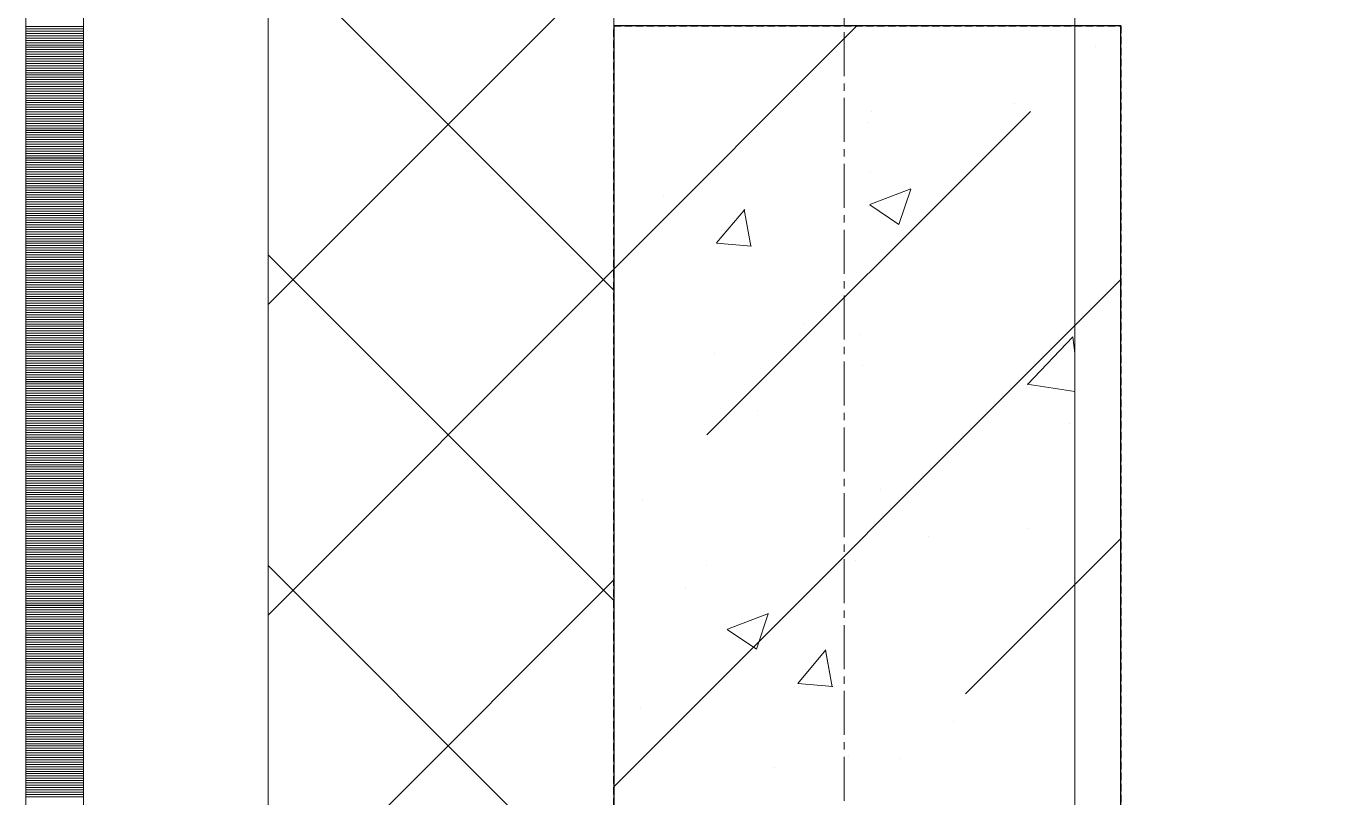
# Model space of a CAD drawing. Header units: millimetres. Extents: x 470010 to 1231400, y -134005 to 421770.
# Drawn here: x 806168 to 806731, y 154079 to 154413 of the extents above; entities that cross this region are included whole.
import ezdxf
from ezdxf.enums import TextEntityAlignment as Align

# ---------------------------------------------------------------- set-up
doc = ezdxf.new("R2010")
doc.units = ezdxf.units.MM
for name, pattern in [('CENTER2', [28.575, 19.05, -3.175, 3.175, -3.175]), ('DASHED', [19.05, 12.7, -6.35]), ('HIDDEN2', [4.7625, 3.175, -1.5875])]:
    doc.linetypes.add(name, pattern=pattern)
doc.layers.get('Defpoints').update_dxf_attribs({"color": 140})
doc.layers.add('АР_Делит', color=120, linetype='Continuous', lineweight=0, plot=False)
for name, color, linetype, lineweight in [('АР_Колонны', 70, 'Continuous', 30), ('АР_Стены ЖБ', 7, 'Continuous', 35), ('АР_Стены ПЕНОблок', 52, 'Continuous', 20), ('АР_Тонкая', 254, 'Continuous', 5), ('АР_Утеплитель', 31, 'Continuous', 0), ('АР_Штриховка', 8, 'Continuous', 0)]:
    doc.layers.add(name, color=color, linetype=linetype, lineweight=lineweight)
doc.layers.add('РД_Оси_100', color=7, linetype='Continuous', lineweight=0, true_color=0x525252)
doc.styles.add('style1', font='ARIALN.TTF')

# ---------------------------------------------------------------- blocks, each defined once
blk = doc.blocks.new('СОШ_2200_АР_ОСИ_М100_28.05.24')
at = {"layer": 'АР_Делит', "color": 251, "linetype": 'DASHED', "true_color": 0x636466}
blk.add_lwpolyline([(114955, 135155), (114955, -355), (93595.036, -355), (93595.036, 13855), (94145, 13855), (94145, 68320), (66055, 68320), (66055, 13857.73), (83455, 13857.73), (83455, -355), (45245, -355), (45245, 13145), (44695, 13145), (44695, 26755), (45245, 26755), (45245, 68320), (20455, 68320), (20455, 26755), (27955, 26755), (27955, 13145), (-355, 13145), (-355, 100855)], dxfattribs=at)
at = {"layer": 'РД_Оси_100', "color": 251, "linetype": 'CENTER2', "true_color": 0x636466}
blk.add_line((0, -6155), (0, 139938.679), dxfattribs=at)
blk = doc.blocks.new('A$C9108343f')
at = {"layer": 'АР_Колонны', "color": 18, "linetype": 'HIDDEN2', "lineweight": 25, "true_color": 0x000000}
for p, q in [((140704.09, 254779.49), (140924.09, 254779.49)), ((140704.09, 253879.49), (140704.09, 254779.49)), ((140924.09, 254779.49), (140924.09, 253879.49))]:
    blk.add_line(p, q, dxfattribs=at)
at = {"layer": 'АР_Колонны', "color": 18, "linetype": 'Continuous', "lineweight": 15, "true_color": 0x000000}
for p, q in [((140924.09, 254779.49), (140704.09, 254779.49)), ((140704.09, 254779.49), (140704.09, 253879.49)), ((140924.09, 254779.49), (140704.09, 254779.49)), ((140704.09, 254779.49), (140704.09, 253879.49)), ((140924.09, 253879.49), (140924.09, 254779.49)), ((140924.09, 253879.49), (140924.09, 254779.49))]:
    blk.add_line(p, q, dxfattribs=at)
at = {"layer": 'АР_Стены ЖБ', "color": 18, "linetype": 'Continuous', "lineweight": 30, "true_color": 0x000000}
for p, q in [((140924.09, 254779.49), (140704.09, 254779.49)), ((140704.09, 254779.49), (140704.09, 253879.49)), ((140924.09, 253879.49), (140924.09, 254779.49))]:
    blk.add_line(p, q, dxfattribs=at)
at = {"layer": 'АР_Стены ПЕНОблок', "color": 18, "linetype": 'Continuous', "lineweight": 20, "true_color": 0x000000}
for p, q in [((140704.09, 313879.49), (140704.09, 237679.49)), ((140904.09, 237679.49), (140904.09, 313879.49))]:
    blk.add_line(p, q, dxfattribs=at)
at = {"layer": 'АР_Тонкая', "color": 18, "linetype": 'Continuous', "lineweight": 5, "true_color": 0x000000}
for p, q in [((140449.09, 313879.49), (140449.09, 237679.49)), ((140474.09, 313879.49), (140474.09, 237679.49)), ((140474.09, 237679.49), (140474.09, 313879.49)), ((140554.09, 237679.49), (140554.09, 313879.49))]:
    blk.add_line(p, q, dxfattribs=at)
at = {"layer": 'АР_Утеплитель', "color": 18, "linetype": 'Continuous', "lineweight": 0, "true_color": 0x000000}
for p, q in [((140554.09, 313879.49), (140554.09, 237679.49)), ((140704.09, 237679.49), (140704.09, 313879.49))]:
    blk.add_line(p, q, dxfattribs=at)
at = {"layer": 'АР_Штриховка', "color": 18, "linetype": 'Continuous', "lineweight": 0, "true_color": 0x000000}
for p, q in [((140704.09, 254664.99), (140554.09, 254814.99)), ((140554.09, 254658.7), (140704.09, 254808.7)), ((140449.09, 254779.24), (140474.09, 254779.24)), ((140449.09, 254778.24), (140474.09, 254778.24)), ((140449.09, 254777.24), (140474.09, 254777.24)), ((140449.09, 254776.24), (140474.09, 254776.24)), ((140449.09, 254775.24), (140474.09, 254775.24)), ((140449.09, 254774.24), (140474.09, 254774.24)), ((140449.09, 254773.24), (140474.09, 254773.24)), ((140449.09, 254772.24), (140474.09, 254772.24)), ((140449.09, 254771.24), (140474.09, 254771.24)), ((140449.09, 254770.24), (140474.09, 254770.24)), ((140449.09, 254769.24), (140474.09, 254769.24)), ((140449.09, 254768.24), (140474.09, 254768.24)), ((140449.09, 254767.24), (140474.09, 254767.24)), ((140449.09, 254766.24), (140474.09, 254766.24)), ((140449.09, 254765.24), (140474.09, 254765.24)), ((140449.09, 254764.24), (140474.09, 254764.24)), ((140449.09, 254763.24), (140474.09, 254763.24)), ((140449.09, 254762.24), (140474.09, 254762.24)), ((140449.09, 254761.24), (140474.09, 254761.24)), ((140449.09, 254760.24), (140474.09, 254760.24)), ((140449.09, 254759.24), (140474.09, 254759.24)), ((140449.09, 254758.24), (140474.09, 254758.24)), ((140449.09, 254757.24), (140474.09, 254757.24)), ((140449.09, 254756.24), (140474.09, 254756.24)), ((140449.09, 254755.24), (140474.09, 254755.24)), ((140449.09, 254754.24), (140474.09, 254754.24)), ((140449.09, 254753.24), (140474.09, 254753.24)), ((140449.09, 254752.24), (140474.09, 254752.24)), ((140449.09, 254751.24), (140474.09, 254751.24)), ((140449.09, 254750.24), (140474.09, 254750.24)), ((140449.09, 254749.24), (140474.09, 254749.24)), ((140449.09, 254748.24), (140474.09, 254748.24)), ((140449.09, 254747.24), (140474.09, 254747.24)), ((140449.09, 254746.24), (140474.09, 254746.24)), ((140449.09, 254745.24), (140474.09, 254745.24)), ((140449.09, 254744.24), (140474.09, 254744.24)), ((140449.09, 254743.24), (140474.09, 254743.24)), ((140449.09, 254742.24), (140474.09, 254742.24)), ((140449.09, 254741.24), (140474.09, 254741.24)), ((140815.85, 254742.46), (140815.85, 254742.46)), ((140878.06, 254745.88), (140878.06, 254745.88)), ((140449.09, 254740.24), (140474.09, 254740.24)), ((140449.09, 254739.24), (140474.09, 254739.24)), ((140449.09, 254738.24), (140474.09, 254738.24)), ((140449.09, 254737.24), (140474.09, 254737.24)), ((140449.09, 254736.24), (140474.09, 254736.24)), ((140449.09, 254735.24), (140474.09, 254735.24)), ((140814.47, 254737.51), (140814.47, 254737.51)), ((140449.09, 254734.24), (140474.09, 254734.24)), ((140449.09, 254733.24), (140474.09, 254733.24)), ((140449.09, 254732.24), (140474.09, 254732.24)), ((140449.09, 254731.24), (140474.09, 254731.24)), ((140449.09, 254730.24), (140474.09, 254730.24)), ((140873.68, 254731.51), (140873.68, 254731.51)), ((140449.09, 254729.24), (140474.09, 254729.24)), ((140449.09, 254728.24), (140474.09, 254728.24)), ((140449.09, 254727.24), (140474.09, 254727.24)), ((140449.09, 254726.24), (140474.09, 254726.24)), ((140449.09, 254725.24), (140474.09, 254725.24)), ((140449.09, 254724.24), (140474.09, 254724.24)), ((140449.09, 254723.24), (140474.09, 254723.24)), ((140449.09, 254722.24), (140474.09, 254722.24)), ((140449.09, 254721.24), (140474.09, 254721.24)), ((140449.09, 254720.24), (140474.09, 254720.24)), ((140449.09, 254719.24), (140474.09, 254719.24)), ((140449.09, 254718.24), (140474.09, 254718.24)), ((140449.09, 254717.24), (140474.09, 254717.24)), ((140449.09, 254716.24), (140474.09, 254716.24)), ((140449.09, 254715.24), (140474.09, 254715.24)), ((140449.09, 254714.24), (140474.09, 254714.24)), ((140449.09, 254713.24), (140474.09, 254713.24)), ((140815.28, 254716.6), (140815.28, 254716.6)), ((140449.09, 254712.24), (140474.09, 254712.24)), ((140449.09, 254711.24), (140474.09, 254711.24)), ((140449.09, 254710.24), (140474.09, 254710.24)), ((140449.09, 254709.24), (140474.09, 254709.24)), ((140449.09, 254708.24), (140474.09, 254708.24)), ((140449.09, 254707.24), (140474.09, 254707.24)), ((140815.23, 254702.11), (140833.01, 254708.93)), ((140827.78, 254693.4), (140832.93, 254708.75)), ((140449.09, 254706.24), (140474.09, 254706.24)), ((140449.09, 254705.24), (140474.09, 254705.24)), ((140449.09, 254704.24), (140474.09, 254704.24)), ((140449.09, 254703.24), (140474.09, 254703.24)), ((140449.09, 254702.24), (140474.09, 254702.24)), ((140449.09, 254701.24), (140474.09, 254701.24)), ((140725.55, 254706.09), (140725.55, 254706.09)), ((140815.14, 254701.92), (140827.77, 254693.4)), ((140449.09, 254700.24), (140474.09, 254700.24)), ((140449.09, 254699.24), (140474.09, 254699.24)), ((140449.09, 254698.24), (140474.09, 254698.24)), ((140449.09, 254697.24), (140474.09, 254697.24)), ((140449.09, 254696.24), (140474.09, 254696.24)), ((140748.64, 254685.38), (140760.89, 254699.97)), ((140763.61, 254684), (140760.68, 254699.92)), ((140449.09, 254695.24), (140474.09, 254695.24)), ((140449.09, 254694.24), (140474.09, 254694.24)), ((140449.09, 254693.24), (140474.09, 254693.24)), ((140449.09, 254692.24), (140474.09, 254692.24)), ((140449.09, 254691.24), (140474.09, 254691.24)), ((140449.09, 254690.24), (140474.09, 254690.24)), ((140449.09, 254689.24), (140474.09, 254689.24)), ((140449.09, 254688.24), (140474.09, 254688.24)), ((140449.09, 254687.24), (140474.09, 254687.24)), ((140449.09, 254686.24), (140474.09, 254686.24)), ((140449.09, 254685.24), (140474.09, 254685.24)), ((140748.64, 254685.37), (140763.82, 254684.04)), ((140449.09, 254684.24), (140474.09, 254684.24)), ((140449.09, 254683.24), (140474.09, 254683.24)), ((140449.09, 254682.24), (140474.09, 254682.24)), ((140449.09, 254681.24), (140474.09, 254681.24)), ((140449.09, 254680.24), (140474.09, 254680.24)), ((140449.09, 254679.24), (140474.09, 254679.24)), ((140704.09, 254530.28), (140554.09, 254680.28)), ((140449.09, 254678.24), (140474.09, 254678.24)), ((140449.09, 254677.24), (140474.09, 254677.24)), ((140449.09, 254676.24), (140474.09, 254676.24)), ((140449.09, 254675.24), (140474.09, 254675.24)), ((140449.09, 254674.24), (140474.09, 254674.24)), ((140449.09, 254673.24), (140474.09, 254673.24)), ((140554.09, 254524), (140704.09, 254674)), ((140449.09, 254672.24), (140474.09, 254672.24)), ((140449.09, 254671.24), (140474.09, 254671.24)), ((140449.09, 254670.24), (140474.09, 254670.24)), ((140449.09, 254669.24), (140474.09, 254669.24)), ((140449.09, 254668.24), (140474.09, 254668.24)), ((140449.09, 254667.24), (140474.09, 254667.24)), ((140449.09, 254666.24), (140474.09, 254666.24)), ((140449.09, 254665.24), (140474.09, 254665.24)), ((140449.09, 254664.24), (140474.09, 254664.24)), ((140449.09, 254663.24), (140474.09, 254663.24)), ((140449.09, 254662.24), (140474.09, 254662.24)), ((140449.09, 254661.24), (140474.09, 254661.24)), ((140449.09, 254660.24), (140474.09, 254660.24)), ((140449.09, 254659.24), (140474.09, 254659.24)), ((140449.09, 254658.24), (140474.09, 254658.24)), ((140449.09, 254657.24), (140474.09, 254657.24)), ((140449.09, 254656.24), (140474.09, 254656.24)), ((140449.09, 254655.24), (140474.09, 254655.24)), ((140449.09, 254654.24), (140474.09, 254654.24)), ((140449.09, 254653.24), (140474.09, 254653.24)), ((140449.09, 254652.24), (140474.09, 254652.24)), ((140449.09, 254651.24), (140474.09, 254651.24)), ((140449.09, 254650.24), (140474.09, 254650.24)), ((140449.09, 254649.24), (140474.09, 254649.24)), ((140449.09, 254648.24), (140474.09, 254648.24)), ((140449.09, 254647.24), (140474.09, 254647.24)), ((140449.09, 254646.24), (140474.09, 254646.24)), ((140449.09, 254645.24), (140474.09, 254645.24)), ((140786.41, 254650.32), (140786.41, 254650.32)), ((140811.24, 254645.7), (140811.24, 254645.7)), ((140449.09, 254644.24), (140474.09, 254644.24)), ((140449.09, 254643.24), (140474.09, 254643.24)), ((140449.09, 254642.24), (140474.09, 254642.24)), ((140449.09, 254641.24), (140474.09, 254641.24)), ((140449.09, 254640.24), (140474.09, 254640.24)), ((140883.53, 254624.07), (140903.31, 254644.69)), ((140904.09, 254637.64), (140903.27, 254644.68)), ((140449.09, 254639.24), (140474.09, 254639.24)), ((140449.09, 254638.24), (140474.09, 254638.24)), ((140449.09, 254637.24), (140474.09, 254637.24)), ((140449.09, 254636.24), (140474.09, 254636.24)), ((140449.09, 254635.24), (140474.09, 254635.24)), ((140449.09, 254634.24), (140474.09, 254634.24)), ((140747.65, 254637.33), (140747.65, 254637.33)), ((140449.09, 254633.24), (140474.09, 254633.24)), ((140449.09, 254632.24), (140474.09, 254632.24)), ((140449.09, 254631.24), (140474.09, 254631.24)), ((140449.09, 254630.24), (140474.09, 254630.24)), ((140449.09, 254629.24), (140474.09, 254629.24)), ((140449.09, 254628.24), (140474.09, 254628.24)), ((140812.19, 254632.04), (140812.19, 254632.04)), ((140449.09, 254627.24), (140474.09, 254627.24)), ((140449.09, 254626.24), (140474.09, 254626.24)), ((140449.09, 254625.24), (140474.09, 254625.24)), ((140449.09, 254624.24), (140474.09, 254624.24)), ((140449.09, 254623.24), (140474.09, 254623.24)), ((140883.5, 254624.12), (140904.09, 254620.93)), ((140449.09, 254622.24), (140474.09, 254622.24)), ((140449.09, 254621.24), (140474.09, 254621.24)), ((140449.09, 254620.24), (140474.09, 254620.24)), ((140449.09, 254619.24), (140474.09, 254619.24)), ((140449.09, 254618.24), (140474.09, 254618.24)), ((140449.09, 254617.24), (140474.09, 254617.24)), ((140449.09, 254616.24), (140474.09, 254616.24)), ((140449.09, 254615.24), (140474.09, 254615.24)), ((140449.09, 254614.24), (140474.09, 254614.24)), ((140449.09, 254613.24), (140474.09, 254613.24)), ((140449.09, 254612.24), (140474.09, 254612.24)), ((140449.09, 254611.24), (140474.09, 254611.24)), ((140766.39, 254612.66), (140766.39, 254612.66)), ((140449.09, 254610.24), (140474.09, 254610.24)), ((140449.09, 254609.24), (140474.09, 254609.24)), ((140449.09, 254608.24), (140474.09, 254608.24)), ((140449.09, 254607.24), (140474.09, 254607.24)), ((140449.09, 254606.24), (140474.09, 254606.24)), ((140901.98, 254606.93), (140901.98, 254606.93)), ((140449.09, 254605.24), (140474.09, 254605.24)), ((140449.09, 254604.24), (140474.09, 254604.24)), ((140449.09, 254603.24), (140474.09, 254603.24)), ((140449.09, 254602.24), (140474.09, 254602.24)), ((140449.09, 254601.24), (140474.09, 254601.24)), ((140449.09, 254600.24), (140474.09, 254600.24)), ((140449.09, 254599.24), (140474.09, 254599.24)), ((140449.09, 254598.24), (140474.09, 254598.24)), ((140449.09, 254597.24), (140474.09, 254597.24)), ((140449.09, 254596.24), (140474.09, 254596.24)), ((140449.09, 254595.24), (140474.09, 254595.24)), ((140449.09, 254594.24), (140474.09, 254594.24)), ((140449.09, 254593.24), (140474.09, 254593.24)), ((140449.09, 254592.24), (140474.09, 254592.24)), ((140449.09, 254591.24), (140474.09, 254591.24)), ((140449.09, 254590.24), (140474.09, 254590.24)), ((140449.09, 254589.24), (140474.09, 254589.24)), ((140449.09, 254588.24), (140474.09, 254588.24)), ((140449.09, 254587.24), (140474.09, 254587.24)), ((140449.09, 254586.24), (140474.09, 254586.24)), ((140449.09, 254585.24), (140474.09, 254585.24)), ((140449.09, 254584.24), (140474.09, 254584.24)), ((140449.09, 254583.24), (140474.09, 254583.24)), ((140449.09, 254582.24), (140474.09, 254582.24)), ((140449.09, 254581.24), (140474.09, 254581.24)), ((140449.09, 254580.24), (140474.09, 254580.24)), ((140449.09, 254579.24), (140474.09, 254579.24)), ((140449.09, 254578.24), (140474.09, 254578.24)), ((140819.94, 254578.54), (140819.94, 254578.54)), ((140449.09, 254577.24), (140474.09, 254577.24)), ((140449.09, 254576.24), (140474.09, 254576.24)), ((140449.09, 254575.24), (140474.09, 254575.24)), ((140449.09, 254574.24), (140474.09, 254574.24)), ((140449.09, 254573.24), (140474.09, 254573.24)), ((140449.09, 254572.24), (140474.09, 254572.24)), ((140449.09, 254571.24), (140474.09, 254571.24)), ((140449.09, 254570.24), (140474.09, 254570.24)), ((140449.09, 254569.24), (140474.09, 254569.24)), ((140449.09, 254568.24), (140474.09, 254568.24)), ((140449.09, 254567.24), (140474.09, 254567.24)), ((140449.09, 254566.24), (140474.09, 254566.24)), ((140449.09, 254565.24), (140474.09, 254565.24)), ((140449.09, 254564.24), (140474.09, 254564.24)), ((140449.09, 254563.24), (140474.09, 254563.24)), ((140449.09, 254562.24), (140474.09, 254562.24)), ((140449.09, 254561.24), (140474.09, 254561.24)), ((140883.41, 254561.43), (140883.41, 254561.43)), ((140449.09, 254560.24), (140474.09, 254560.24)), ((140449.09, 254559.24), (140474.09, 254559.24)), ((140449.09, 254558.24), (140474.09, 254558.24)), ((140449.09, 254557.24), (140474.09, 254557.24)), ((140449.09, 254556.24), (140474.09, 254556.24)), ((140449.09, 254555.24), (140474.09, 254555.24)), ((140840.62, 254558.19), (140840.62, 254558.19)), ((140449.09, 254554.24), (140474.09, 254554.24)), ((140449.09, 254553.24), (140474.09, 254553.24)), ((140449.09, 254552.24), (140474.09, 254552.24)), ((140449.09, 254551.24), (140474.09, 254551.24)), ((140449.09, 254550.24), (140474.09, 254550.24)), ((140449.09, 254549.24), (140474.09, 254549.24)), ((140449.09, 254548.24), (140474.09, 254548.24)), ((140449.09, 254547.24), (140474.09, 254547.24)), ((140449.09, 254546.24), (140474.09, 254546.24)), ((140449.09, 254545.24), (140474.09, 254545.24)), ((140449.09, 254544.24), (140474.09, 254544.24)), ((140704.09, 254395.58), (140554.09, 254545.58)), ((140744.42, 254545.52), (140744.42, 254545.52)), ((140809.1, 254547.49), (140809.1, 254547.49)), ((140449.09, 254543.24), (140474.09, 254543.24)), ((140449.09, 254542.24), (140474.09, 254542.24)), ((140449.09, 254541.24), (140474.09, 254541.24)), ((140449.09, 254540.24), (140474.09, 254540.24)), ((140449.09, 254539.24), (140474.09, 254539.24)), ((140449.09, 254538.24), (140474.09, 254538.24)), ((140554.09, 254389.29), (140704.09, 254539.29)), ((140449.09, 254537.24), (140474.09, 254537.24)), ((140449.09, 254536.24), (140474.09, 254536.24)), ((140449.09, 254535.24), (140474.09, 254535.24)), ((140449.09, 254534.24), (140474.09, 254534.24)), ((140449.09, 254533.24), (140474.09, 254533.24)), ((140449.09, 254532.24), (140474.09, 254532.24)), ((140735.29, 254536), (140735.29, 254536)), ((140449.09, 254531.24), (140474.09, 254531.24)), ((140449.09, 254530.24), (140474.09, 254530.24)), ((140449.09, 254529.24), (140474.09, 254529.24)), ((140449.09, 254528.24), (140474.09, 254528.24)), ((140449.09, 254527.24), (140474.09, 254527.24)), ((140449.09, 254526.24), (140474.09, 254526.24)), ((140449.09, 254525.24), (140474.09, 254525.24)), ((140449.09, 254524.24), (140474.09, 254524.24)), ((140449.09, 254523.24), (140474.09, 254523.24)), ((140449.09, 254522.24), (140474.09, 254522.24)), ((140449.09, 254521.24), (140474.09, 254521.24)), ((140753.42, 254517.92), (140771.21, 254524.75)), ((140765.98, 254509.21), (140771.13, 254524.56)), ((140449.09, 254520.24), (140474.09, 254520.24)), ((140449.09, 254519.24), (140474.09, 254519.24)), ((140449.09, 254518.24), (140474.09, 254518.24)), ((140449.09, 254517.24), (140474.09, 254517.24)), ((140449.09, 254516.24), (140474.09, 254516.24)), ((140753.34, 254517.73), (140765.97, 254509.21)), ((140449.09, 254515.24), (140474.09, 254515.24)), ((140449.09, 254514.24), (140474.09, 254514.24)), ((140449.09, 254513.24), (140474.09, 254513.24)), ((140449.09, 254512.24), (140474.09, 254512.24)), ((140449.09, 254511.24), (140474.09, 254511.24)), ((140449.09, 254510.24), (140474.09, 254510.24)), ((140449.09, 254509.24), (140474.09, 254509.24)), ((140449.09, 254508.24), (140474.09, 254508.24)), ((140449.09, 254507.24), (140474.09, 254507.24)), ((140449.09, 254506.24), (140474.09, 254506.24)), ((140449.09, 254505.24), (140474.09, 254505.24)), ((140449.09, 254504.24), (140474.09, 254504.24)), ((140783.89, 254494.32), (140796.13, 254508.92)), ((140798.86, 254492.94), (140795.92, 254508.87)), ((140449.09, 254503.24), (140474.09, 254503.24)), ((140449.09, 254502.24), (140474.09, 254502.24)), ((140449.09, 254501.24), (140474.09, 254501.24)), ((140449.09, 254500.24), (140474.09, 254500.24)), ((140449.09, 254499.24), (140474.09, 254499.24)), ((140449.09, 254498.24), (140474.09, 254498.24)), ((140449.09, 254497.24), (140474.09, 254497.24)), ((140449.09, 254496.24), (140474.09, 254496.24)), ((140449.09, 254495.24), (140474.09, 254495.24)), ((140449.09, 254494.24), (140474.09, 254494.24)), ((140449.09, 254493.24), (140474.09, 254493.24)), ((140783.89, 254494.31), (140799.07, 254492.98)), ((140449.09, 254492.24), (140474.09, 254492.24)), ((140449.09, 254491.24), (140474.09, 254491.24)), ((140449.09, 254490.24), (140474.09, 254490.24)), ((140449.09, 254489.24), (140474.09, 254489.24)), ((140449.09, 254488.24), (140474.09, 254488.24)), ((140449.09, 254487.24), (140474.09, 254487.24)), ((140449.09, 254486.24), (140474.09, 254486.24)), ((140449.09, 254485.24), (140474.09, 254485.24)), ((140449.09, 254484.24), (140474.09, 254484.24)), ((140449.09, 254483.24), (140474.09, 254483.24)), ((140449.09, 254482.24), (140474.09, 254482.24)), ((140715.85, 254483.55), (140715.85, 254483.55)), ((140449.09, 254481.24), (140474.09, 254481.24)), ((140449.09, 254480.24), (140474.09, 254480.24)), ((140449.09, 254479.24), (140474.09, 254479.24)), ((140449.09, 254478.24), (140474.09, 254478.24)), ((140449.09, 254477.24), (140474.09, 254477.24)), ((140449.09, 254476.24), (140474.09, 254476.24)), ((140851.44, 254477.82), (140851.44, 254477.82)), ((140449.09, 254475.24), (140474.09, 254475.24)), ((140449.09, 254474.24), (140474.09, 254474.24)), ((140449.09, 254473.24), (140474.09, 254473.24)), ((140449.09, 254472.24), (140474.09, 254472.24)), ((140449.09, 254471.24), (140474.09, 254471.24)), ((140449.09, 254470.24), (140474.09, 254470.24)), ((140449.09, 254469.24), (140474.09, 254469.24)), ((140449.09, 254468.24), (140474.09, 254468.24)), ((140449.09, 254467.24), (140474.09, 254467.24)), ((140449.09, 254466.24), (140474.09, 254466.24)), ((140449.09, 254465.24), (140474.09, 254465.24)), ((140449.09, 254464.24), (140474.09, 254464.24)), ((140449.09, 254463.24), (140474.09, 254463.24)), ((140449.09, 254462.24), (140474.09, 254462.24)), ((140449.09, 254461.24), (140474.09, 254461.24)), ((140449.09, 254460.24), (140474.09, 254460.24)), ((140449.09, 254459.24), (140474.09, 254459.24)), ((140806.01, 254462.93), (140806.01, 254462.93)), ((140449.09, 254458.24), (140474.09, 254458.24)), ((140449.09, 254457.24), (140474.09, 254457.24)), ((140449.09, 254456.24), (140474.09, 254456.24)), ((140449.09, 254455.24), (140474.09, 254455.24)), ((140449.09, 254454.24), (140474.09, 254454.24)), ((140773.8, 254458.01), (140773.8, 254458.01)), ((140449.09, 254453.24), (140474.09, 254453.24)), ((140449.09, 254452.24), (140474.09, 254452.24)), ((140449.09, 254451.24), (140474.09, 254451.24)), ((140449.09, 254450.24), (140474.09, 254450.24)), ((140449.09, 254449.24), (140474.09, 254449.24)), ((140449.09, 254448.24), (140474.09, 254448.24)), ((140449.09, 254447.24), (140474.09, 254447.24)), ((140449.09, 254446.24), (140474.09, 254446.24)), ((140449.09, 254445.24), (140474.09, 254445.24))]:
    blk.add_line(p, q, dxfattribs=at)
at = {"layer": 'АР_Штриховка', "color": 18, "linetype": 'Continuous', "lineweight": 5, "true_color": 0x000000}
for p, q in [((140704.09, 254674), (140809.59, 254779.49)), ((140912.87, 254770.52), (140912.87, 254770.52)), ((140744.49, 254602.14), (140884.81, 254742.46)), ((140704.09, 254449.49), (140924.09, 254669.49)), ((140716.43, 254574.08), (140716.43, 254574.08)), ((140856.74, 254489.89), (140924.09, 254557.24)), ((140828.68, 254461.82), (140828.68, 254461.82))]:
    blk.add_line(p, q, dxfattribs=at)
at = {"layer": 'РД_Оси_100'}
blk.add_blockref('СОШ_2200_АР_ОСИ_М100_28.05.24', (140804.09, 223079.49), dxfattribs=at)
at = {"layer": 'Defpoints', "color": 18, "true_color": 0x000000, "style": 'style1'}
for p in [(143949.34, 316089.12), (143974.98, 281639.5), (143890.4, 273244.71), (143839.99, 264276.81), (143967.75, 254892.38), (12251.96, 104178.14), (12382.58, 96023.14)]:
    blk.add_attdef('АР-ПОМЕЩЕНИЕ:НАИМЕНОВАНИЕ', text='', height=100, dxfattribs=at).set_placement(p, align=Align.MIDDLE)
at = {"layer": 'Defpoints', "color": 18, "true_color": 0x000000, "style": 'style1', "flags": 8}
for p in [(143951.3, 279099.09), (143848.34, 269251.11), (143875.33, 260094.25), (144049.74, 250824.7), (163419.28, 238153.36), (155897.46, 237965.97), (183037.2, 237965.97), (143342.94, 237876.19)]:
    blk.add_attdef('АР-ПОМЕЩЕНИЕ:НАИМЕНОВАНИЕ', text='', height=100, dxfattribs=at).set_placement(p, align=Align.MIDDLE)

msp = doc.modelspace()

# ---------------------------------------------------------------- linework, layer by layer
at = {"layer": 'АР_Колонны', "color": 18, "linetype": 'HIDDEN2', "lineweight": 25, "true_color": 0x000000}
for p, q in [((806422.706, 154413.25), (806642.706, 154413.25)), ((806422.706, 153513.25), (806422.706, 154413.25)), ((806642.706, 154413.25), (806642.706, 153513.25))]:
    msp.add_line(p, q, dxfattribs=at)
at = {"layer": 'АР_Колонны', "color": 18, "linetype": 'Continuous', "lineweight": 15, "true_color": 0x000000}
for p, q in [((806642.706, 154413.25), (806422.706, 154413.25)), ((806422.706, 154413.25), (806422.706, 153513.25)), ((806642.706, 154413.25), (806422.706, 154413.25)), ((806422.706, 154413.25), (806422.706, 153513.25)), ((806642.706, 153513.25), (806642.706, 154413.25)), ((806642.706, 153513.25), (806642.706, 154413.25))]:
    msp.add_line(p, q, dxfattribs=at)
at = {"layer": 'АР_Стены ЖБ', "color": 18, "linetype": 'Continuous', "lineweight": 30, "true_color": 0x000000}
for p, q in [((806642.706, 154413.25), (806422.706, 154413.25)), ((806422.706, 154413.25), (806422.706, 153513.25)), ((806642.706, 153513.25), (806642.706, 154413.25))]:
    msp.add_line(p, q, dxfattribs=at)
at = {"layer": 'АР_Стены ПЕНОблок', "color": 18, "linetype": 'Continuous', "lineweight": 20, "true_color": 0x000000}
for p, q in [((806422.706, 213513.251), (806422.706, 137313.251)), ((806622.706, 137313.251), (806622.706, 213513.251))]:
    msp.add_line(p, q, dxfattribs=at)
at = {"layer": 'АР_Тонкая', "color": 18, "linetype": 'Continuous', "lineweight": 5, "true_color": 0x000000}
for p, q in [((806167.706, 213513.251), (806167.706, 137313.251)), ((806192.706, 213513.251), (806192.706, 137313.251)), ((806192.706, 137313.251), (806192.706, 213513.251)), ((806272.706, 137313.251), (806272.706, 213513.251))]:
    msp.add_line(p, q, dxfattribs=at)
at = {"layer": 'АР_Утеплитель', "color": 18, "linetype": 'Continuous', "lineweight": 0, "true_color": 0x000000}
for p, q in [((806272.706, 213513.251), (806272.706, 137313.251)), ((806422.706, 137313.251), (806422.706, 213513.251))]:
    msp.add_line(p, q, dxfattribs=at)
at = {"layer": 'АР_Штриховка', "color": 18, "linetype": 'Continuous', "lineweight": 0, "true_color": 0x000000}
for p, q in [((806422.706, 154298.746), (806272.706, 154448.746)), ((806272.706, 154292.459), (806422.706, 154442.459)), ((806167.706, 154413), (806192.706, 154413)), ((806167.706, 154412), (806192.706, 154412)), ((806167.706, 154411), (806192.706, 154411)), ((806167.706, 154410), (806192.706, 154410)), ((806167.706, 154409), (806192.706, 154409)), ((806167.706, 154408), (806192.706, 154408)), ((806167.706, 154407), (806192.706, 154407)), ((806167.706, 154406), (806192.706, 154406)), ((806167.706, 154405), (806192.706, 154405)), ((806167.706, 154404), (806192.706, 154404)), ((806167.706, 154403), (806192.706, 154403)), ((806167.706, 154402), (806192.706, 154402)), ((806167.706, 154401), (806192.706, 154401)), ((806167.706, 154400), (806192.706, 154400)), ((806167.706, 154399), (806192.706, 154399)), ((806167.706, 154398), (806192.706, 154398)), ((806167.706, 154397), (806192.706, 154397)), ((806167.706, 154396), (806192.706, 154396)), ((806167.706, 154395), (806192.706, 154395)), ((806167.706, 154394), (806192.706, 154394)), ((806167.706, 154393), (806192.706, 154393)), ((806167.706, 154392), (806192.706, 154392)), ((806167.706, 154391), (806192.706, 154391)), ((806167.706, 154390), (806192.706, 154390)), ((806167.706, 154389), (806192.706, 154389)), ((806167.706, 154388), (806192.706, 154388)), ((806167.706, 154387), (806192.706, 154387)), ((806167.706, 154386), (806192.706, 154386)), ((806167.706, 154385), (806192.706, 154385)), ((806167.706, 154384), (806192.706, 154384)), ((806167.706, 154383), (806192.706, 154383)), ((806167.706, 154382), (806192.706, 154382)), ((806167.706, 154381), (806192.706, 154381)), ((806167.706, 154380), (806192.706, 154380)), ((806167.706, 154379), (806192.706, 154379)), ((806167.706, 154378), (806192.706, 154378)), ((806167.706, 154377), (806192.706, 154377)), ((806167.706, 154376), (806192.706, 154376)), ((806167.706, 154375), (806192.706, 154375)), ((806167.706, 154374), (806192.706, 154374)), ((806167.706, 154373), (806192.706, 154373)), ((806167.706, 154372), (806192.706, 154372)), ((806167.706, 154371), (806192.706, 154371)), ((806167.706, 154370), (806192.706, 154370)), ((806167.706, 154369), (806192.706, 154369)), ((806167.706, 154368), (806192.706, 154368)), ((806167.706, 154367), (806192.706, 154367)), ((806167.706, 154366), (806192.706, 154366)), ((806167.706, 154365), (806192.706, 154365)), ((806167.706, 154364), (806192.706, 154364)), ((806167.706, 154363), (806192.706, 154363)), ((806167.706, 154362), (806192.706, 154362)), ((806167.706, 154361), (806192.706, 154361)), ((806167.706, 154360), (806192.706, 154360)), ((806167.706, 154359), (806192.706, 154359)), ((806167.706, 154358), (806192.706, 154358)), ((806167.706, 154357), (806192.706, 154357)), ((806167.706, 154356), (806192.706, 154356)), ((806167.706, 154355), (806192.706, 154355)), ((806167.706, 154354), (806192.706, 154354)), ((806167.706, 154353), (806192.706, 154353)), ((806167.706, 154352), (806192.706, 154352)), ((806167.706, 154351), (806192.706, 154351)), ((806167.706, 154350), (806192.706, 154350)), ((806167.706, 154349), (806192.706, 154349)), ((806167.706, 154348), (806192.706, 154348)), ((806167.706, 154347), (806192.706, 154347)), ((806167.706, 154346), (806192.706, 154346)), ((806167.706, 154345), (806192.706, 154345)), ((806167.706, 154344), (806192.706, 154344)), ((806167.706, 154343), (806192.706, 154343)), ((806167.706, 154342), (806192.706, 154342)), ((806167.706, 154341), (806192.706, 154341)), ((806167.706, 154340), (806192.706, 154340)), ((806167.706, 154339), (806192.706, 154339)), ((806533.838, 154335.866), (806551.623, 154342.693)), ((806546.394, 154327.154), (806551.544, 154342.503)), ((806167.706, 154338), (806192.706, 154338)), ((806167.706, 154337), (806192.706, 154337)), ((806167.706, 154336), (806192.706, 154336)), ((806167.706, 154335), (806192.706, 154335)), ((806167.706, 154334), (806192.706, 154334)), ((806467.255, 154319.137), (806479.501, 154333.73)), ((806482.224, 154317.76), (806479.288, 154333.681)), ((806533.753, 154335.678), (806546.387, 154327.156)), ((806167.706, 154333), (806192.706, 154333)), ((806167.706, 154332), (806192.706, 154332)), ((806167.706, 154331), (806192.706, 154331)), ((806167.706, 154330), (806192.706, 154330)), ((806167.706, 154329), (806192.706, 154329)), ((806167.706, 154328), (806192.706, 154328)), ((806167.706, 154327), (806192.706, 154327)), ((806167.706, 154326), (806192.706, 154326)), ((806167.706, 154325), (806192.706, 154325)), ((806167.706, 154324), (806192.706, 154324)), ((806167.706, 154323), (806192.706, 154323)), ((806167.706, 154322), (806192.706, 154322)), ((806167.706, 154321), (806192.706, 154321)), ((806167.706, 154320), (806192.706, 154320)), ((806167.706, 154319), (806192.706, 154319)), ((806167.706, 154318), (806192.706, 154318)), ((806167.706, 154317), (806192.706, 154317)), ((806467.255, 154319.127), (806482.437, 154317.799)), ((806167.706, 154316), (806192.706, 154316)), ((806167.706, 154315), (806192.706, 154315)), ((806167.706, 154314), (806192.706, 154314)), ((806167.706, 154313), (806192.706, 154313)), ((806167.706, 154312), (806192.706, 154312)), ((806167.706, 154311), (806192.706, 154311)), ((806422.706, 154164.042), (806272.706, 154314.042)), ((806167.706, 154310), (806192.706, 154310)), ((806167.706, 154309), (806192.706, 154309)), ((806167.706, 154308), (806192.706, 154308)), ((806167.706, 154307), (806192.706, 154307)), ((806167.706, 154306), (806192.706, 154306)), ((806272.706, 154157.755), (806422.706, 154307.755)), ((806167.706, 154305), (806192.706, 154305)), ((806167.706, 154304), (806192.706, 154304)), ((806167.706, 154303), (806192.706, 154303)), ((806167.706, 154302), (806192.706, 154302)), ((806167.706, 154301), (806192.706, 154301)), ((806167.706, 154300), (806192.706, 154300)), ((806167.706, 154299), (806192.706, 154299)), ((806167.706, 154298), (806192.706, 154298)), ((806167.706, 154297), (806192.706, 154297)), ((806167.706, 154296), (806192.706, 154296)), ((806167.706, 154295), (806192.706, 154295)), ((806167.706, 154294), (806192.706, 154294)), ((806167.706, 154293), (806192.706, 154293)), ((806167.706, 154292), (806192.706, 154292)), ((806167.706, 154291), (806192.706, 154291)), ((806167.706, 154290), (806192.706, 154290)), ((806167.706, 154289), (806192.706, 154289)), ((806167.706, 154288), (806192.706, 154288)), ((806167.706, 154287), (806192.706, 154287)), ((806167.706, 154286), (806192.706, 154286)), ((806167.706, 154285), (806192.706, 154285)), ((806167.706, 154284), (806192.706, 154284)), ((806167.706, 154283), (806192.706, 154283)), ((806167.706, 154282), (806192.706, 154282)), ((806167.706, 154281), (806192.706, 154281)), ((806167.706, 154280), (806192.706, 154280)), ((806167.706, 154279), (806192.706, 154279)), ((806167.706, 154278), (806192.706, 154278)), ((806167.706, 154277), (806192.706, 154277)), ((806602.139, 154257.824), (806621.923, 154278.443)), ((806622.706, 154271.396), (806621.887, 154278.439)), ((806167.706, 154276), (806192.706, 154276)), ((806167.706, 154275), (806192.706, 154275)), ((806167.706, 154274), (806192.706, 154274)), ((806167.706, 154273), (806192.706, 154273)), ((806167.706, 154272), (806192.706, 154272)), ((806167.706, 154271), (806192.706, 154271)), ((806167.706, 154270), (806192.706, 154270)), ((806167.706, 154269), (806192.706, 154269)), ((806167.706, 154268), (806192.706, 154268)), ((806167.706, 154267), (806192.706, 154267)), ((806167.706, 154266), (806192.706, 154266)), ((806167.706, 154265), (806192.706, 154265)), ((806167.706, 154264), (806192.706, 154264)), ((806167.706, 154263), (806192.706, 154263)), ((806167.706, 154262), (806192.706, 154262)), ((806167.706, 154261), (806192.706, 154261)), ((806167.706, 154260), (806192.706, 154260)), ((806167.706, 154259), (806192.706, 154259)), ((806167.706, 154258), (806192.706, 154258)), ((806167.706, 154257), (806192.706, 154257)), ((806167.706, 154256), (806192.706, 154256)), ((806167.706, 154255), (806192.706, 154255)), ((806602.112, 154257.881), (806622.706, 154254.687)), ((806167.706, 154254), (806192.706, 154254)), ((806167.706, 154253), (806192.706, 154253)), ((806167.706, 154252), (806192.706, 154252)), ((806167.706, 154251), (806192.706, 154251)), ((806167.706, 154250), (806192.706, 154250)), ((806167.706, 154249), (806192.706, 154249)), ((806167.706, 154248), (806192.706, 154248)), ((806167.706, 154247), (806192.706, 154247)), ((806167.706, 154246), (806192.706, 154246)), ((806167.706, 154245), (806192.706, 154245)), ((806167.706, 154244), (806192.706, 154244)), ((806167.706, 154243), (806192.706, 154243)), ((806167.706, 154242), (806192.706, 154242)), ((806167.706, 154241), (806192.706, 154241)), ((806167.706, 154240), (806192.706, 154240)), ((806167.706, 154239), (806192.706, 154239)), ((806167.706, 154238), (806192.706, 154238)), ((806167.706, 154237), (806192.706, 154237)), ((806167.706, 154236), (806192.706, 154236)), ((806167.706, 154235), (806192.706, 154235)), ((806167.706, 154234), (806192.706, 154234)), ((806167.706, 154233), (806192.706, 154233)), ((806167.706, 154232), (806192.706, 154232)), ((806167.706, 154231), (806192.706, 154231)), ((806167.706, 154230), (806192.706, 154230)), ((806167.706, 154229), (806192.706, 154229)), ((806167.706, 154228), (806192.706, 154228)), ((806167.706, 154227), (806192.706, 154227)), ((806167.706, 154226), (806192.706, 154226)), ((806167.706, 154225), (806192.706, 154225)), ((806167.706, 154224), (806192.706, 154224)), ((806167.706, 154223), (806192.706, 154223)), ((806167.706, 154222), (806192.706, 154222)), ((806167.706, 154221), (806192.706, 154221)), ((806167.706, 154220), (806192.706, 154220)), ((806167.706, 154219), (806192.706, 154219)), ((806167.706, 154218), (806192.706, 154218)), ((806167.706, 154217), (806192.706, 154217)), ((806167.706, 154216), (806192.706, 154216)), ((806167.706, 154215), (806192.706, 154215)), ((806167.706, 154214), (806192.706, 154214)), ((806167.706, 154213), (806192.706, 154213)), ((806167.706, 154212), (806192.706, 154212)), ((806167.706, 154211), (806192.706, 154211)), ((806167.706, 154210), (806192.706, 154210)), ((806167.706, 154209), (806192.706, 154209)), ((806167.706, 154208), (806192.706, 154208)), ((806167.706, 154207), (806192.706, 154207)), ((806167.706, 154206), (806192.706, 154206)), ((806167.706, 154205), (806192.706, 154205)), ((806167.706, 154204), (806192.706, 154204)), ((806167.706, 154203), (806192.706, 154203)), ((806167.706, 154202), (806192.706, 154202)), ((806167.706, 154201), (806192.706, 154201)), ((806167.706, 154200), (806192.706, 154200)), ((806167.706, 154199), (806192.706, 154199)), ((806167.706, 154198), (806192.706, 154198)), ((806167.706, 154197), (806192.706, 154197)), ((806167.706, 154196), (806192.706, 154196)), ((806167.706, 154195), (806192.706, 154195)), ((806167.706, 154194), (806192.706, 154194)), ((806167.706, 154193), (806192.706, 154193)), ((806167.706, 154192), (806192.706, 154192)), ((806167.706, 154191), (806192.706, 154191)), ((806167.706, 154190), (806192.706, 154190)), ((806167.706, 154189), (806192.706, 154189)), ((806167.706, 154188), (806192.706, 154188)), ((806167.706, 154187), (806192.706, 154187)), ((806167.706, 154186), (806192.706, 154186)), ((806167.706, 154185), (806192.706, 154185)), ((806167.706, 154184), (806192.706, 154184)), ((806167.706, 154183), (806192.706, 154183)), ((806167.706, 154182), (806192.706, 154182)), ((806167.706, 154181), (806192.706, 154181)), ((806167.706, 154180), (806192.706, 154180)), ((806167.706, 154179), (806192.706, 154179)), ((806167.706, 154178), (806192.706, 154178)), ((806167.706, 154177), (806192.706, 154177)), ((806167.706, 154176), (806192.706, 154176)), ((806422.706, 154029.339), (806272.706, 154179.339)), ((806167.706, 154175), (806192.706, 154175)), ((806167.706, 154174), (806192.706, 154174)), ((806167.706, 154173), (806192.706, 154173)), ((806167.706, 154172), (806192.706, 154172)), ((806167.706, 154171), (806192.706, 154171)), ((806167.706, 154170), (806192.706, 154170)), ((806272.706, 154023.052), (806422.706, 154173.052)), ((806167.706, 154169), (806192.706, 154169)), ((806167.706, 154168), (806192.706, 154168)), ((806167.706, 154167), (806192.706, 154167)), ((806167.706, 154166), (806192.706, 154166)), ((806167.706, 154165), (806192.706, 154165)), ((806167.706, 154164), (806192.706, 154164)), ((806167.706, 154163), (806192.706, 154163)), ((806167.706, 154162), (806192.706, 154162)), ((806167.706, 154161), (806192.706, 154161)), ((806167.706, 154160), (806192.706, 154160)), ((806167.706, 154159), (806192.706, 154159)), ((806167.706, 154158), (806192.706, 154158)), ((806167.706, 154157), (806192.706, 154157)), ((806167.706, 154156), (806192.706, 154156)), ((806167.706, 154155), (806192.706, 154155)), ((806167.706, 154154), (806192.706, 154154)), ((806167.706, 154153), (806192.706, 154153)), ((806472.036, 154151.677), (806489.82, 154158.504)), ((806484.592, 154142.966), (806489.742, 154158.315)), ((806167.706, 154152), (806192.706, 154152)), ((806167.706, 154151), (806192.706, 154151)), ((806167.706, 154150), (806192.706, 154150)), ((806167.706, 154149), (806192.706, 154149)), ((806167.706, 154148), (806192.706, 154148)), ((806471.951, 154151.49), (806484.585, 154142.968)), ((806167.706, 154147), (806192.706, 154147)), ((806167.706, 154146), (806192.706, 154146)), ((806167.706, 154145), (806192.706, 154145)), ((806167.706, 154144), (806192.706, 154144)), ((806167.706, 154143), (806192.706, 154143)), ((806167.706, 154142), (806192.706, 154142)), ((806502.499, 154128.08), (806514.744, 154142.674)), ((806517.467, 154126.703), (806514.53, 154142.624)), ((806167.706, 154141), (806192.706, 154141)), ((806167.706, 154140), (806192.706, 154140)), ((806167.706, 154139), (806192.706, 154139)), ((806167.706, 154138), (806192.706, 154138)), ((806167.706, 154137), (806192.706, 154137)), ((806167.706, 154136), (806192.706, 154136)), ((806167.706, 154135), (806192.706, 154135)), ((806167.706, 154134), (806192.706, 154134)), ((806167.706, 154133), (806192.706, 154133)), ((806167.706, 154132), (806192.706, 154132)), ((806167.706, 154131), (806192.706, 154131)), ((806167.706, 154130), (806192.706, 154130)), ((806167.706, 154129), (806192.706, 154129)), ((806167.706, 154128), (806192.706, 154128)), ((806167.706, 154127), (806192.706, 154127)), ((806167.706, 154126), (806192.706, 154126)), ((806167.706, 154125), (806192.706, 154125)), ((806502.498, 154128.07), (806517.68, 154126.742)), ((806167.706, 154124), (806192.706, 154124)), ((806167.706, 154123), (806192.706, 154123)), ((806167.706, 154122), (806192.706, 154122)), ((806167.706, 154121), (806192.706, 154121)), ((806167.706, 154120), (806192.706, 154120)), ((806167.706, 154119), (806192.706, 154119)), ((806167.706, 154118), (806192.706, 154118)), ((806167.706, 154117), (806192.706, 154117)), ((806167.706, 154116), (806192.706, 154116)), ((806167.706, 154115), (806192.706, 154115)), ((806167.706, 154114), (806192.706, 154114)), ((806167.706, 154113), (806192.706, 154113)), ((806167.706, 154112), (806192.706, 154112)), ((806167.706, 154111), (806192.706, 154111)), ((806167.706, 154110), (806192.706, 154110)), ((806167.706, 154109), (806192.706, 154109)), ((806167.706, 154108), (806192.706, 154108)), ((806167.706, 154107), (806192.706, 154107)), ((806167.706, 154106), (806192.706, 154106)), ((806167.706, 154105), (806192.706, 154105)), ((806167.706, 154104), (806192.706, 154104)), ((806167.706, 154103), (806192.706, 154103)), ((806167.706, 154102), (806192.706, 154102)), ((806167.706, 154101), (806192.706, 154101)), ((806167.706, 154100), (806192.706, 154100)), ((806167.706, 154099), (806192.706, 154099)), ((806167.706, 154098), (806192.706, 154098)), ((806167.706, 154097), (806192.706, 154097)), ((806167.706, 154096), (806192.706, 154096)), ((806167.706, 154095), (806192.706, 154095)), ((806167.706, 154094), (806192.706, 154094)), ((806167.706, 154093), (806192.706, 154093)), ((806167.706, 154092), (806192.706, 154092)), ((806167.706, 154091), (806192.706, 154091)), ((806167.706, 154090), (806192.706, 154090)), ((806167.706, 154089), (806192.706, 154089)), ((806167.706, 154088), (806192.706, 154088)), ((806167.706, 154087), (806192.706, 154087)), ((806167.706, 154086), (806192.706, 154086)), ((806167.706, 154085), (806192.706, 154085)), ((806167.706, 154084), (806192.706, 154084)), ((806167.706, 154083), (806192.706, 154083)), ((806167.706, 154082), (806192.706, 154082)), ((806167.706, 154081), (806192.706, 154081)), ((806167.706, 154080), (806192.706, 154080)), ((806167.706, 154079), (806192.706, 154079))]:
    msp.add_line(p, q, dxfattribs=at)
at = {"layer": 'АР_Штриховка', "color": 18, "linetype": 'Continuous', "lineweight": 5, "true_color": 0x000000}
for p, q in [((806422.706, 154307.755), (806528.201, 154413.25)), ((806463.103, 154235.899), (806603.419, 154376.215)), ((806422.706, 154083.249), (806642.706, 154303.249)), ((806575.356, 154123.646), (806642.706, 154190.996))]:
    msp.add_line(p, q, dxfattribs=at)

# ---------------------------------------------------------------- block references
msp.add_blockref('A$C9108343f', (665718.612, -100366.242))
at = {"layer": 'РД_Оси_100'}
msp.add_blockref('СОШ_2200_АР_ОСИ_М100_28.05.24', (806522.706, 122713.251), dxfattribs=at)

doc.saveas('drawing.dxf')
